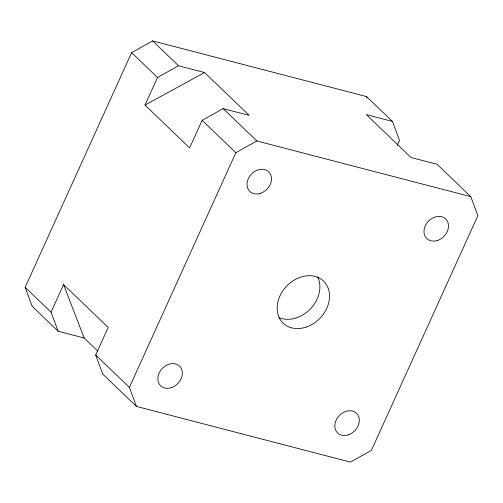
<?xml version="1.0" encoding="UTF-8"?>
<svg xmlns="http://www.w3.org/2000/svg" width="503" height="503" viewBox="0 0 503 503"><rect width="100%" height="100%" fill="white"/><g stroke="black" fill="none" stroke-linecap="round" stroke-linejoin="round"><path stroke-width="0.75" d="M97.714 351.012L84.152 337.997L58.097 331.213L32.192 306.346L25.15 287.32L131.61 52.633L152.604 40.9L366.568 96.582L392.466 121.449L399.514 140.475L397.263 145.43M58.097 331.213L51.048 312.187L63.567 284.585L108.195 327.428L95.677 355.024L102.719 374.056L136.432 406.418L350.396 462.1L371.39 450.367L477.85 215.68L470.808 196.654L437.094 164.286L411.033 157.508L366.404 114.665L392.466 121.449M144.99 105.089L157.508 77.493L178.508 65.761L204.564 72.545L249.192 115.388L223.131 108.604L202.137 120.336L189.618 147.932L144.99 105.089L204.564 72.545M136.432 406.418L129.39 387.392L235.85 152.698L256.844 140.966L470.808 196.654M152.604 40.9L178.508 65.761M223.131 108.604L256.844 140.966M131.61 52.633L157.508 77.493M202.137 120.336L235.85 152.698M25.15 287.32L51.048 312.187M95.677 355.024L129.39 387.392M63.567 284.585L84.152 337.997M366.568 96.582L367.108 98.047M317.632 276.933A29.155 23.144 -46.2 0 1 310.577 308.685A29.155 23.144 -46.2 0 1 279.165 317.626M437.635 240.39A13.631 10.821 -46.2 0 0 446.086 219.321A13.631 10.821 -46.2 0 0 425.004 226.52A13.631 10.821 -46.2 0 0 437.635 240.39M260.661 193.24A13.631 10.821 -46.2 0 0 269.105 172.171A13.631 10.821 -46.2 0 0 248.023 179.376A13.631 10.821 -46.2 0 0 260.661 193.24M171.492 387.624A13.631 10.821 -46.2 0 0 179.936 366.555A13.631 10.821 -46.2 0 0 158.854 373.754A13.631 10.821 -46.2 0 0 171.492 387.624M348.472 434.768A13.631 10.821 -46.2 0 0 356.916 413.699A13.631 10.821 -46.2 0 0 335.834 420.904A13.631 10.821 -46.2 0 0 348.472 434.768M306.333 327.044A29.155 23.144 -46.2 0 0 324.397 281.988A29.155 23.144 -46.2 0 0 279.316 297.392A29.155 23.144 -46.2 0 0 306.333 327.044"/></g></svg>
